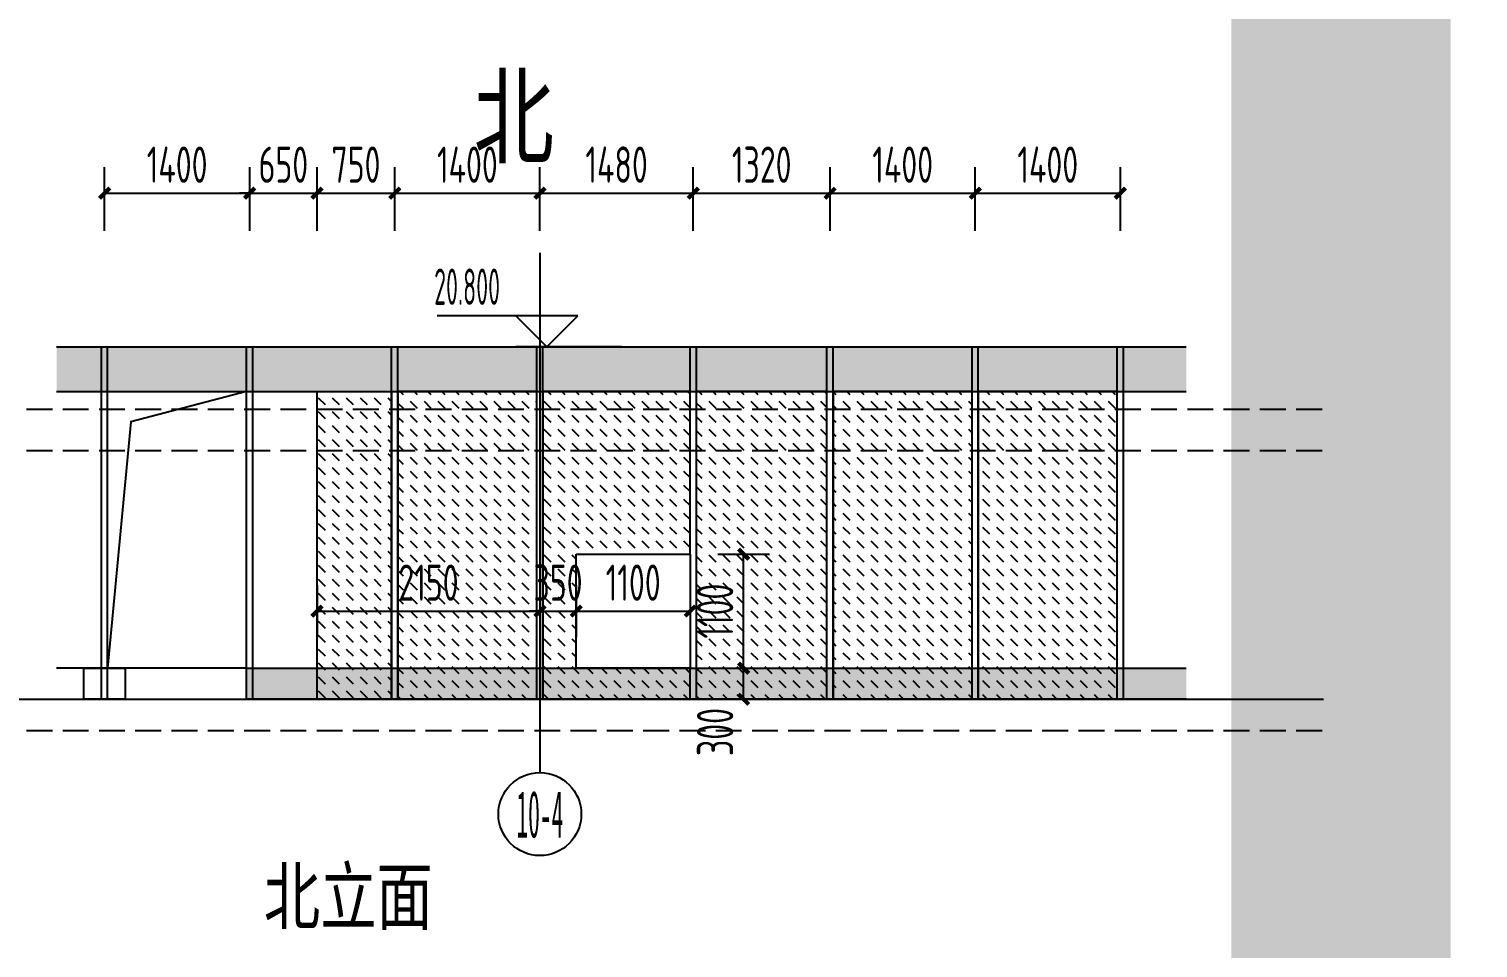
# Model space of a CAD drawing. Extents: x -863035 to 270371, y -8918 to 240488.
# Drawn here: x -13645 to 336, y 146672 to 155538 of the extents above; entities that cross this region are included whole.
import ezdxf
from ezdxf.enums import TextEntityAlignment as Align

# ---------------------------------------------------------------- set-up
doc = ezdxf.new("R2010")
doc.units = 0
doc.header["$LTSCALE"] = 1000
doc.header["$MEASUREMENT"] = 0
doc.linetypes.add('109-34 轴网$0$L1$0$$AUDIT_BAD_LTYPE1', pattern=[0])
doc.linetypes.add('DASH', pattern=[0.35, 0.25, -0.1])
for name, color, linetype in [('00-图纸会审修改', 1, 'Continuous'), ('01-标注_尺寸', 124, 'Continuous'), ('01-标注_标高', 200, 'Continuous'), ('01-标注_轴线坐标', 132, 'Continuous'), ('02-TEXT_标注', 130, 'Continuous'), ('02-TEXT_轴号', 7, 'Continuous'), ('05-填充_156', 156, 'Continuous'), ('A-C_窗', 140, 'Continuous'), ('A-SUR_看线', 231, 'Continuous'), ('A_AXIS-轴线', 36, 'Continuous'), ('AXIS_TEXT', 7, 'Continuous'), ('E-立面轮廓', 241, 'Continuous')]:
    doc.layers.add(name, color=color, linetype=linetype)
doc.layers.add('04-不打印_辅助线', color=165, linetype='Continuous', plot=False)
doc.styles.add('_TCH_AXIS', font='STXIHEI.TTF')
doc.styles.add('_TCH_DIM', font='ROS1', dxfattribs={"width": 0.75, "bigfont": 'JD'})
doc.styles.add('_TCH_DIM_T3', font='ROS1', dxfattribs={"width": 0.75, "bigfont": 'JD'})
doc.styles.add('_TCH_LABEL', font='', dxfattribs={"width": 0.75})
doc.styles.add('COMPLEX', font='COMPLEX')
doc.styles.get('_TCH_LABEL').set_extended_font_data('SimSun')
doc.dimstyles.new('_TCH_ARCH&&100', dxfattribs={"dimtxt": 350, "dimasz": 100, "dimexe": 250, "dimexo": 300, "dimgap": 100, "dimtad": 1, "dimdec": 0, "dimzin": 0, "dimdsep": 46, "dimtxsty": '_TCH_DIM_T3', "dimblk": 'ARCHTICK', "dimcen": 0.09, "dimclrt": 7, "dimazin": 2, "dimtfac": 1, "dimtdec": 0, "dimtix": 1, "dimtmove": 2, "dimatfit": 3, "dimfxl": 0, "dimtolj": 1, "dimtzin": 0, "dimarcsym": 0})

# ---------------------------------------------------------------- blocks, each defined once
blk = doc.blocks.new('*U108')
at = {"layer": 'A-C_窗'}
for p, q in [((-30, -1700), (-30, 1700)), ((30, -1700), (30, 1700))]:
    blk.add_line(p, q, dxfattribs=at)
blk = doc.blocks.new('*U109')
at = {"color": 0, "linetype": 'ByBlock', "lineweight": -2, "transparency": 16777216}
for p in [(0, 0), (1400, 0), (2800, 0)]:
    blk.add_blockref('*U108', p, dxfattribs=at)
blk = doc.blocks.new('*U110')
at = {"layer": 'A-C_窗'}
for p, q in [((-30, -1700), (-30, 1700)), ((30, -1700), (30, 1700))]:
    blk.add_line(p, q, dxfattribs=at)
blk = doc.blocks.new('*U111')
at = {"color": 0, "linetype": 'ByBlock', "lineweight": -2, "transparency": 16777216}
for p in [(0, 0), (1400, 0), (2800, 0)]:
    blk.add_blockref('*U110', p, dxfattribs=at)
blk = doc.blocks.new('LDIUWHDKJHD')
at = {"layer": '05-填充_156'}
h = blk.add_hatch(dxfattribs=at)
h.set_pattern_fill('DASH', color=256, scale=100, angle=-45)
h.set_pattern_definition([(315, (0, -3e-11), (134.703842, 1e-13), [95.25, -95.25])])
h.paths.add_polyline_path([(119308, 260437), (120648, 260437), (120648, 263407), (119308, 263407)])
at = {"layer": 'A-C_窗'}
blk.add_lwpolyline([(119308, 260437), (120648, 260437), (120648, 263407), (119308, 263407)], close=True, dxfattribs=at)
blk = doc.blocks.new('*U92')
at = {"layer": '05-填充_156'}
h = blk.add_hatch(dxfattribs=at)
h.set_pattern_fill('DASH', color=256, scale=100, angle=-45)
h.set_pattern_definition([(315, (-80, -3e-11), (134.703842, 1e-13), [95.25, -95.25])])
h.paths.add_polyline_path([(119308, 260437), (120568, 260437), (120568, 263407), (119308, 263407)])
at = {"layer": 'A-C_窗'}
blk.add_lwpolyline([(119308, 260437), (120568, 260437), (120568, 263407), (119308, 263407)], close=True, dxfattribs=at)
blk = doc.blocks.new('*U93')
at = {"layer": '05-填充_156'}
h = blk.add_hatch(dxfattribs=at)
h.set_pattern_fill('DASH', color=256, scale=100, angle=-45)
h.set_pattern_definition([(315, (80, -3e-11), (134.703842, 1e-13), [95.25, -95.25])])
h.paths.add_polyline_path([(119308, 260437), (120728, 260437), (120728, 263407), (119308, 263407)])
at = {"layer": 'A-C_窗'}
blk.add_lwpolyline([(119308, 260437), (120728, 260437), (120728, 263407), (119308, 263407)], close=True, dxfattribs=at)
blk = doc.blocks.new('ID0QWIDADK')
at = {"linetype": '109-34 轴网$0$L1$0$$AUDIT_BAD_LTYPE1'}
blk.add_wipeout([(121028, 261837), (122128, 261837), (122128, 260737), (121028, 260737)], dxfattribs=at)
at = {"layer": 'A-C_窗'}
blk.add_lwpolyline([(121028, 261837), (122128, 261837), (122128, 260737), (121028, 260737)], close=True, dxfattribs=at)
blk = doc.blocks.new('*U112')
at = {"layer": 'A-C_窗'}
for p, q in [((-30, -1700), (-30, 1700)), ((30, -1700), (30, 1700))]:
    blk.add_line(p, q, dxfattribs=at)
blk = doc.blocks.new('*U113')
at = {"color": 0, "linetype": 'ByBlock', "lineweight": -2, "transparency": 16777216}
blk.add_blockref('*U112', (0, 0), dxfattribs=at)
blk = doc.blocks.new('*U123')
at = {"layer": 'A-SUR_看线'}
blk.add_lwpolyline([(-200, 150), (200, 150), (200, -150), (-200, -150)], close=True, dxfattribs=at)
blk = doc.blocks.new('*U124')
at = {"layer": 'A-C_窗', "color": 0, "linetype": 'ByBlock', "lineweight": -2, "transparency": 16777216}
blk.add_blockref('*U123', (0, 0), dxfattribs=at)
blk = doc.blocks.new('_AXISO')
blk.add_circle((0, 0), 0.5)
at = {"layer": 'AXIS_TEXT', "style": 'COMPLEX', "width": 1.041667}
blk.add_attdef('A', text='', height=0.56, dxfattribs=at).set_placement((-0.25, -0.28), (0.25, -0.28), align=Align.FIT)
blk = doc.blocks.new('_ArchTick')
at = {"color": 0, "linetype": 'ByBlock', "const_width": 0.4}
blk.add_lwpolyline([(-0.5, -0.5), (0.5, 0.5)], dxfattribs=at)
blk = doc.blocks.new('*D1424')
at = {"layer": '01-标注_尺寸', "color": 0, "linetype": '109-34 轴网$0$L1$0$$AUDIT_BAD_LTYPE1', "lineweight": -2, "transparency": 16777216}
for p, q in [((-8365, 150172), (-8365, 149672)), ((-7265, 150172), (-7265, 149672)), ((-8365, 149922), (-7265, 149922))]:
    blk.add_line(p, q, dxfattribs=at)
at = {"layer": 'Defpoints', "color": 0, "linetype": '109-34 轴网$0$L1$0$$AUDIT_BAD_LTYPE1', "transparency": 16777216}
for p in [(-8365, 150472), (-7265, 150472), (-7265, 149922)]:
    blk.add_point(p, dxfattribs=at)
at = {"layer": '01-标注_尺寸', "color": 0, "linetype": '109-34 轴网$0$L1$0$$AUDIT_BAD_LTYPE1', "lineweight": -2, "transparency": 16777216, "xscale": 100, "yscale": 100, "zscale": 100, "rotation": 180}
blk.add_blockref('_ArchTick', (-8365, 149922), dxfattribs=at)
at = {"layer": '01-标注_尺寸', "color": 0, "linetype": '109-34 轴网$0$L1$0$$AUDIT_BAD_LTYPE1', "lineweight": -2, "transparency": 16777216, "xscale": 100, "yscale": 100, "zscale": 100}
blk.add_blockref('_ArchTick', (-7265, 149922), dxfattribs=at)
at = {"layer": '01-标注_尺寸', "color": 7, "linetype": '109-34 轴网$0$L1$0$$AUDIT_BAD_LTYPE1', "transparency": 16777216, "insert": (-7815, 150197), "char_height": 350, "attachment_point": 5, "style": '_TCH_DIM_T3'}
blk.add_mtext('\\A1;1100', dxfattribs=at)
blk = doc.blocks.new('*D1425')
at = {"layer": '01-标注_尺寸', "color": 0, "linetype": '109-34 轴网$0$L1$0$$AUDIT_BAD_LTYPE1', "lineweight": -2, "transparency": 16777216}
for p, q in [((-8715, 150172), (-8715, 149672)), ((-8365, 150172), (-8365, 149672)), ((-8715, 149922), (-8815, 149922)), ((-8715, 149922), (-8365, 149922)), ((-8365, 149922), (-8265, 149922))]:
    blk.add_line(p, q, dxfattribs=at)
at = {"layer": 'Defpoints', "color": 0, "linetype": '109-34 轴网$0$L1$0$$AUDIT_BAD_LTYPE1', "transparency": 16777216}
for p in [(-8715, 150472), (-8365, 150472), (-8365, 149922)]:
    blk.add_point(p, dxfattribs=at)
at = {"layer": '01-标注_尺寸', "color": 0, "linetype": '109-34 轴网$0$L1$0$$AUDIT_BAD_LTYPE1', "lineweight": -2, "transparency": 16777216, "xscale": 100, "yscale": 100, "zscale": 100}
blk.add_blockref('_ArchTick', (-8715, 149922), dxfattribs=at)
at = {"layer": '01-标注_尺寸', "color": 0, "linetype": '109-34 轴网$0$L1$0$$AUDIT_BAD_LTYPE1', "lineweight": -2, "transparency": 16777216, "xscale": 100, "yscale": 100, "zscale": 100, "rotation": 180}
blk.add_blockref('_ArchTick', (-8365, 149922), dxfattribs=at)
at = {"layer": '01-标注_尺寸', "color": 7, "linetype": '109-34 轴网$0$L1$0$$AUDIT_BAD_LTYPE1', "transparency": 16777216, "insert": (-8540, 150197), "char_height": 350, "attachment_point": 5, "style": '_TCH_DIM_T3'}
blk.add_mtext('\\A1;350', dxfattribs=at)
blk = doc.blocks.new('*D1426')
at = {"layer": '01-标注_尺寸', "color": 0, "linetype": '109-34 轴网$0$L1$0$$AUDIT_BAD_LTYPE1', "lineweight": -2, "transparency": 16777216}
for p, q in [((-10865, 150172), (-10865, 149672)), ((-8715, 150172), (-8715, 149672)), ((-10865, 149922), (-8715, 149922))]:
    blk.add_line(p, q, dxfattribs=at)
at = {"layer": 'Defpoints', "color": 0, "linetype": '109-34 轴网$0$L1$0$$AUDIT_BAD_LTYPE1', "transparency": 16777216}
for p in [(-10865, 150472), (-8715, 150472), (-8715, 149922)]:
    blk.add_point(p, dxfattribs=at)
at = {"layer": '01-标注_尺寸', "color": 0, "linetype": '109-34 轴网$0$L1$0$$AUDIT_BAD_LTYPE1', "lineweight": -2, "transparency": 16777216, "xscale": 100, "yscale": 100, "zscale": 100, "rotation": 180}
blk.add_blockref('_ArchTick', (-10865, 149922), dxfattribs=at)
at = {"layer": '01-标注_尺寸', "color": 0, "linetype": '109-34 轴网$0$L1$0$$AUDIT_BAD_LTYPE1', "lineweight": -2, "transparency": 16777216, "xscale": 100, "yscale": 100, "zscale": 100}
blk.add_blockref('_ArchTick', (-8715, 149922), dxfattribs=at)
at = {"layer": '01-标注_尺寸', "color": 7, "linetype": '109-34 轴网$0$L1$0$$AUDIT_BAD_LTYPE1', "transparency": 16777216, "insert": (-9790, 150197), "char_height": 350, "attachment_point": 5, "style": '_TCH_DIM_T3'}
blk.add_mtext('\\A1;2150', dxfattribs=at)
blk = doc.blocks.new('*D1427')
at = {"layer": '01-标注_尺寸', "color": 0, "linetype": '109-34 轴网$0$L1$0$$AUDIT_BAD_LTYPE1', "lineweight": -2, "transparency": 16777216}
for p, q in [((-7000, 150472), (-6500, 150472)), ((-6750, 149372), (-6750, 150472)), ((-7000, 149372), (-6500, 149372))]:
    blk.add_line(p, q, dxfattribs=at)
at = {"layer": 'Defpoints', "color": 0, "linetype": '109-34 轴网$0$L1$0$$AUDIT_BAD_LTYPE1', "transparency": 16777216}
for p in [(-7300, 150472), (-6750, 150472), (-7300, 149372)]:
    blk.add_point(p, dxfattribs=at)
at = {"layer": '01-标注_尺寸', "color": 0, "linetype": '109-34 轴网$0$L1$0$$AUDIT_BAD_LTYPE1', "lineweight": -2, "transparency": 16777216, "xscale": 100, "yscale": 100, "zscale": 100}
for p, rotation in [((-6750, 150472), 90), ((-6750, 149372), 270)]:
    blk.add_blockref('_ArchTick', p, dxfattribs=dict(at, rotation=rotation))
at = {"layer": '01-标注_尺寸', "color": 7, "linetype": '109-34 轴网$0$L1$0$$AUDIT_BAD_LTYPE1', "transparency": 16777216, "insert": (-7025, 149922), "char_height": 350, "attachment_point": 5, "rotation": 90, "style": '_TCH_DIM_T3'}
blk.add_mtext('\\A1;1100', dxfattribs=at)
blk = doc.blocks.new('*D1428')
at = {"layer": '01-标注_尺寸', "color": 0, "linetype": '109-34 轴网$0$L1$0$$AUDIT_BAD_LTYPE1', "lineweight": -2, "transparency": 16777216}
for p, q in [((-7000, 149372), (-6500, 149372)), ((-6750, 149072), (-6750, 149372)), ((-7000, 149072), (-6500, 149072))]:
    blk.add_line(p, q, dxfattribs=at)
at = {"layer": 'Defpoints', "color": 0, "linetype": '109-34 轴网$0$L1$0$$AUDIT_BAD_LTYPE1', "transparency": 16777216}
for p in [(-7300, 149372), (-6750, 149372), (-7300, 149072)]:
    blk.add_point(p, dxfattribs=at)
at = {"layer": '01-标注_尺寸', "color": 0, "linetype": '109-34 轴网$0$L1$0$$AUDIT_BAD_LTYPE1', "lineweight": -2, "transparency": 16777216, "xscale": 100, "yscale": 100, "zscale": 100}
for p, rotation in [((-6750, 149372), 90), ((-6750, 149072), 270)]:
    blk.add_blockref('_ArchTick', p, dxfattribs=dict(at, rotation=rotation))
at = {"layer": '01-标注_尺寸', "color": 7, "linetype": '109-34 轴网$0$L1$0$$AUDIT_BAD_LTYPE1', "transparency": 16777216, "insert": (-7025, 148756), "char_height": 350, "attachment_point": 5, "rotation": 90, "style": '_TCH_DIM_T3'}
blk.add_mtext('\\A1;300', dxfattribs=at)
blk = doc.blocks.new('*D1568')
at = {"layer": '01-标注_尺寸', "color": 0, "linetype": '109-34 轴网$0$L1$0$$AUDIT_BAD_LTYPE1', "lineweight": -2, "transparency": 16777216}
for p, q in [((-12915, 153590), (-12915, 154204)), ((-11515, 153590), (-11515, 154204)), ((-12915, 153954), (-11515, 153954))]:
    blk.add_line(p, q, dxfattribs=at)
at = {"layer": 'Defpoints', "color": 0, "linetype": '109-34 轴网$0$L1$0$$AUDIT_BAD_LTYPE1', "transparency": 16777216}
for p in [(-11515, 153954), (-12915, 153290), (-11515, 153290)]:
    blk.add_point(p, dxfattribs=at)
at = {"layer": '01-标注_尺寸', "color": 0, "linetype": '109-34 轴网$0$L1$0$$AUDIT_BAD_LTYPE1', "lineweight": -2, "transparency": 16777216, "xscale": 100, "yscale": 100, "zscale": 100, "rotation": 180}
blk.add_blockref('_ArchTick', (-12915, 153954), dxfattribs=at)
at = {"layer": '01-标注_尺寸', "color": 0, "linetype": '109-34 轴网$0$L1$0$$AUDIT_BAD_LTYPE1', "lineweight": -2, "transparency": 16777216, "xscale": 100, "yscale": 100, "zscale": 100}
blk.add_blockref('_ArchTick', (-11515, 153954), dxfattribs=at)
at = {"layer": '01-标注_尺寸', "color": 7, "linetype": '109-34 轴网$0$L1$0$$AUDIT_BAD_LTYPE1', "transparency": 16777216, "insert": (-12215, 154229), "char_height": 350, "attachment_point": 5, "style": '_TCH_DIM_T3'}
blk.add_mtext('\\A1;1400', dxfattribs=at)
blk = doc.blocks.new('*D1569')
at = {"layer": '01-标注_尺寸', "color": 0, "linetype": '109-34 轴网$0$L1$0$$AUDIT_BAD_LTYPE1', "lineweight": -2, "transparency": 16777216}
for p, q in [((-11515, 153590), (-11515, 154204)), ((-10865, 153590), (-10865, 154204)), ((-11515, 153954), (-11615, 153954)), ((-11515, 153954), (-10865, 153954)), ((-10865, 153954), (-10765, 153954))]:
    blk.add_line(p, q, dxfattribs=at)
at = {"layer": 'Defpoints', "color": 0, "linetype": '109-34 轴网$0$L1$0$$AUDIT_BAD_LTYPE1', "transparency": 16777216}
for p in [(-10865, 153954), (-11515, 153290), (-10865, 153290)]:
    blk.add_point(p, dxfattribs=at)
at = {"layer": '01-标注_尺寸', "color": 0, "linetype": '109-34 轴网$0$L1$0$$AUDIT_BAD_LTYPE1', "lineweight": -2, "transparency": 16777216, "xscale": 100, "yscale": 100, "zscale": 100}
blk.add_blockref('_ArchTick', (-11515, 153954), dxfattribs=at)
at = {"layer": '01-标注_尺寸', "color": 0, "linetype": '109-34 轴网$0$L1$0$$AUDIT_BAD_LTYPE1', "lineweight": -2, "transparency": 16777216, "xscale": 100, "yscale": 100, "zscale": 100, "rotation": 180}
blk.add_blockref('_ArchTick', (-10865, 153954), dxfattribs=at)
at = {"layer": '01-标注_尺寸', "color": 7, "linetype": '109-34 轴网$0$L1$0$$AUDIT_BAD_LTYPE1', "transparency": 16777216, "insert": (-11190, 154229), "char_height": 350, "attachment_point": 5, "style": '_TCH_DIM_T3'}
blk.add_mtext('\\A1;650', dxfattribs=at)
blk = doc.blocks.new('*D1570')
at = {"layer": '01-标注_尺寸', "color": 0, "linetype": '109-34 轴网$0$L1$0$$AUDIT_BAD_LTYPE1', "lineweight": -2, "transparency": 16777216}
for p, q in [((-10865, 153590), (-10865, 154204)), ((-10115, 153590), (-10115, 154204)), ((-10865, 153954), (-10115, 153954))]:
    blk.add_line(p, q, dxfattribs=at)
at = {"layer": 'Defpoints', "color": 0, "linetype": '109-34 轴网$0$L1$0$$AUDIT_BAD_LTYPE1', "transparency": 16777216}
for p in [(-10115, 153954), (-10865, 153290), (-10115, 153290)]:
    blk.add_point(p, dxfattribs=at)
at = {"layer": '01-标注_尺寸', "color": 0, "linetype": '109-34 轴网$0$L1$0$$AUDIT_BAD_LTYPE1', "lineweight": -2, "transparency": 16777216, "xscale": 100, "yscale": 100, "zscale": 100, "rotation": 180}
blk.add_blockref('_ArchTick', (-10865, 153954), dxfattribs=at)
at = {"layer": '01-标注_尺寸', "color": 0, "linetype": '109-34 轴网$0$L1$0$$AUDIT_BAD_LTYPE1', "lineweight": -2, "transparency": 16777216, "xscale": 100, "yscale": 100, "zscale": 100}
blk.add_blockref('_ArchTick', (-10115, 153954), dxfattribs=at)
at = {"layer": '01-标注_尺寸', "color": 7, "linetype": '109-34 轴网$0$L1$0$$AUDIT_BAD_LTYPE1', "transparency": 16777216, "insert": (-10490, 154229), "char_height": 350, "attachment_point": 5, "style": '_TCH_DIM_T3'}
blk.add_mtext('\\A1;750', dxfattribs=at)
blk = doc.blocks.new('*D1571')
at = {"layer": '01-标注_尺寸', "color": 0, "linetype": '109-34 轴网$0$L1$0$$AUDIT_BAD_LTYPE1', "lineweight": -2, "transparency": 16777216}
for p, q in [((-10115, 153590), (-10115, 154204)), ((-8715, 153590), (-8715, 154204)), ((-10115, 153954), (-8715, 153954))]:
    blk.add_line(p, q, dxfattribs=at)
at = {"layer": 'Defpoints', "color": 0, "linetype": '109-34 轴网$0$L1$0$$AUDIT_BAD_LTYPE1', "transparency": 16777216}
for p in [(-8715, 153954), (-10115, 153290), (-8715, 153290)]:
    blk.add_point(p, dxfattribs=at)
at = {"layer": '01-标注_尺寸', "color": 0, "linetype": '109-34 轴网$0$L1$0$$AUDIT_BAD_LTYPE1', "lineweight": -2, "transparency": 16777216, "xscale": 100, "yscale": 100, "zscale": 100, "rotation": 180}
blk.add_blockref('_ArchTick', (-10115, 153954), dxfattribs=at)
at = {"layer": '01-标注_尺寸', "color": 0, "linetype": '109-34 轴网$0$L1$0$$AUDIT_BAD_LTYPE1', "lineweight": -2, "transparency": 16777216, "xscale": 100, "yscale": 100, "zscale": 100}
blk.add_blockref('_ArchTick', (-8715, 153954), dxfattribs=at)
at = {"layer": '01-标注_尺寸', "color": 7, "linetype": '109-34 轴网$0$L1$0$$AUDIT_BAD_LTYPE1', "transparency": 16777216, "insert": (-9415, 154229), "char_height": 350, "attachment_point": 5, "style": '_TCH_DIM_T3'}
blk.add_mtext('\\A1;1400', dxfattribs=at)
blk = doc.blocks.new('*D1572')
at = {"layer": '01-标注_尺寸', "color": 0, "linetype": '109-34 轴网$0$L1$0$$AUDIT_BAD_LTYPE1', "lineweight": -2, "transparency": 16777216}
for p, q in [((-8715, 153590), (-8715, 154204)), ((-7235, 153590), (-7235, 154204)), ((-8715, 153954), (-7235, 153954))]:
    blk.add_line(p, q, dxfattribs=at)
at = {"layer": 'Defpoints', "color": 0, "linetype": '109-34 轴网$0$L1$0$$AUDIT_BAD_LTYPE1', "transparency": 16777216}
for p in [(-7235, 153954), (-8715, 153290), (-7235, 153290)]:
    blk.add_point(p, dxfattribs=at)
at = {"layer": '01-标注_尺寸', "color": 0, "linetype": '109-34 轴网$0$L1$0$$AUDIT_BAD_LTYPE1', "lineweight": -2, "transparency": 16777216, "xscale": 100, "yscale": 100, "zscale": 100, "rotation": 180}
blk.add_blockref('_ArchTick', (-8715, 153954), dxfattribs=at)
at = {"layer": '01-标注_尺寸', "color": 0, "linetype": '109-34 轴网$0$L1$0$$AUDIT_BAD_LTYPE1', "lineweight": -2, "transparency": 16777216, "xscale": 100, "yscale": 100, "zscale": 100}
blk.add_blockref('_ArchTick', (-7235, 153954), dxfattribs=at)
at = {"layer": '01-标注_尺寸', "color": 7, "linetype": '109-34 轴网$0$L1$0$$AUDIT_BAD_LTYPE1', "transparency": 16777216, "insert": (-7975, 154229), "char_height": 350, "attachment_point": 5, "style": '_TCH_DIM_T3'}
blk.add_mtext('\\A1;1480', dxfattribs=at)
blk = doc.blocks.new('*D1573')
at = {"layer": '01-标注_尺寸', "color": 0, "linetype": '109-34 轴网$0$L1$0$$AUDIT_BAD_LTYPE1', "lineweight": -2, "transparency": 16777216}
for p, q in [((-7235, 153590), (-7235, 154204)), ((-5915, 153590), (-5915, 154204)), ((-7235, 153954), (-5915, 153954))]:
    blk.add_line(p, q, dxfattribs=at)
at = {"layer": 'Defpoints', "color": 0, "linetype": '109-34 轴网$0$L1$0$$AUDIT_BAD_LTYPE1', "transparency": 16777216}
for p in [(-5915, 153954), (-7235, 153290), (-5915, 153290)]:
    blk.add_point(p, dxfattribs=at)
at = {"layer": '01-标注_尺寸', "color": 0, "linetype": '109-34 轴网$0$L1$0$$AUDIT_BAD_LTYPE1', "lineweight": -2, "transparency": 16777216, "xscale": 100, "yscale": 100, "zscale": 100, "rotation": 180}
blk.add_blockref('_ArchTick', (-7235, 153954), dxfattribs=at)
at = {"layer": '01-标注_尺寸', "color": 0, "linetype": '109-34 轴网$0$L1$0$$AUDIT_BAD_LTYPE1', "lineweight": -2, "transparency": 16777216, "xscale": 100, "yscale": 100, "zscale": 100}
blk.add_blockref('_ArchTick', (-5915, 153954), dxfattribs=at)
at = {"layer": '01-标注_尺寸', "color": 7, "linetype": '109-34 轴网$0$L1$0$$AUDIT_BAD_LTYPE1', "transparency": 16777216, "insert": (-6575, 154229), "char_height": 350, "attachment_point": 5, "style": '_TCH_DIM_T3'}
blk.add_mtext('\\A1;1320', dxfattribs=at)
blk = doc.blocks.new('*D1574')
at = {"layer": '01-标注_尺寸', "color": 0, "linetype": '109-34 轴网$0$L1$0$$AUDIT_BAD_LTYPE1', "lineweight": -2, "transparency": 16777216}
for p, q in [((-5915, 153590), (-5915, 154204)), ((-4515, 153590), (-4515, 154204)), ((-5915, 153954), (-4515, 153954))]:
    blk.add_line(p, q, dxfattribs=at)
at = {"layer": 'Defpoints', "color": 0, "linetype": '109-34 轴网$0$L1$0$$AUDIT_BAD_LTYPE1', "transparency": 16777216}
for p in [(-4515, 153954), (-5915, 153290), (-4515, 153290)]:
    blk.add_point(p, dxfattribs=at)
at = {"layer": '01-标注_尺寸', "color": 0, "linetype": '109-34 轴网$0$L1$0$$AUDIT_BAD_LTYPE1', "lineweight": -2, "transparency": 16777216, "xscale": 100, "yscale": 100, "zscale": 100, "rotation": 180}
blk.add_blockref('_ArchTick', (-5915, 153954), dxfattribs=at)
at = {"layer": '01-标注_尺寸', "color": 0, "linetype": '109-34 轴网$0$L1$0$$AUDIT_BAD_LTYPE1', "lineweight": -2, "transparency": 16777216, "xscale": 100, "yscale": 100, "zscale": 100}
blk.add_blockref('_ArchTick', (-4515, 153954), dxfattribs=at)
at = {"layer": '01-标注_尺寸', "color": 7, "linetype": '109-34 轴网$0$L1$0$$AUDIT_BAD_LTYPE1', "transparency": 16777216, "insert": (-5215, 154229), "char_height": 350, "attachment_point": 5, "style": '_TCH_DIM_T3'}
blk.add_mtext('\\A1;1400', dxfattribs=at)
blk = doc.blocks.new('*D1575')
at = {"layer": '01-标注_尺寸', "color": 0, "linetype": '109-34 轴网$0$L1$0$$AUDIT_BAD_LTYPE1', "lineweight": -2, "transparency": 16777216}
for p, q in [((-4515, 153590), (-4515, 154204)), ((-3115, 153590), (-3115, 154204)), ((-4515, 153954), (-3115, 153954))]:
    blk.add_line(p, q, dxfattribs=at)
at = {"layer": 'Defpoints', "color": 0, "linetype": '109-34 轴网$0$L1$0$$AUDIT_BAD_LTYPE1', "transparency": 16777216}
for p in [(-3115, 153954), (-4515, 153290), (-3115, 153290)]:
    blk.add_point(p, dxfattribs=at)
at = {"layer": '01-标注_尺寸', "color": 0, "linetype": '109-34 轴网$0$L1$0$$AUDIT_BAD_LTYPE1', "lineweight": -2, "transparency": 16777216, "xscale": 100, "yscale": 100, "zscale": 100, "rotation": 180}
blk.add_blockref('_ArchTick', (-4515, 153954), dxfattribs=at)
at = {"layer": '01-标注_尺寸', "color": 0, "linetype": '109-34 轴网$0$L1$0$$AUDIT_BAD_LTYPE1', "lineweight": -2, "transparency": 16777216, "xscale": 100, "yscale": 100, "zscale": 100}
blk.add_blockref('_ArchTick', (-3115, 153954), dxfattribs=at)
at = {"layer": '01-标注_尺寸', "color": 7, "linetype": '109-34 轴网$0$L1$0$$AUDIT_BAD_LTYPE1', "transparency": 16777216, "insert": (-3815, 154229), "char_height": 350, "attachment_point": 5, "style": '_TCH_DIM_T3'}
blk.add_mtext('\\A1;1400', dxfattribs=at)

msp = doc.modelspace()

# ---------------------------------------------------------------- hatches: boundary and pattern name
at = {"layer": '00-图纸会审修改', "linetype": '109-34 轴网$0$L1$0$$AUDIT_BAD_LTYPE1'}
h = msp.add_hatch(color=18, dxfattribs=at)
h.dxf.hatch_style = 1
h.paths.add_polyline_path([(-13377.5, 152471.9), (-13377.5, 152041.9), (-2479, 152041.9), (-2479, 152471.9)])
at = {"layer": '05-填充_156'}
h = msp.add_hatch(dxfattribs=at)
h.set_pattern_fill('DASH', color=256, scale=100, angle=-45)
h.set_pattern_definition([(315, (-129393.99, -111364.72), (134.703842, 1e-13), [95.25, -95.25])])
h.paths.add_polyline_path([(-10865.5, 152041.9), (-10145.5, 152041.9), (-10145.5, 149071.9), (-10865.5, 149071.9)])

# ---------------------------------------------------------------- linework, layer by layer
at = {"layer": '01-标注_标高'}
for p, q in [((-8348.6, 152771.9), (-9705.2, 152771.9)), ((-8648.6, 152471.9), (-8948.6, 152771.9)), ((-8648.6, 152471.9), (-8348.6, 152771.9)), ((-7928.2, 152471.9), (-8948.6, 152471.9))]:
    msp.add_line(p, q, dxfattribs=at)
at = {"layer": '01-标注_轴线坐标'}
msp.add_line((-8715.5, 149364.2), (-8715.5, 148364.2), dxfattribs=at)
at = {"layer": '04-不打印_辅助线', "linetype": 'DASH'}
for p, q in [((-57068.7, 151871.9), (-1154.2, 151871.9)), ((-57068.7, 151471.9), (-1154.2, 151471.9))]:
    msp.add_line(p, q, dxfattribs=at)
at = {"layer": 'A-C_窗'}
for p, q in [((-13377.5, 152471.9), (-2479, 152471.9)), ((-7265.5, 149071.9), (-7265.5, 152471.9)), ((-7205.5, 149071.9), (-7205.5, 152471.9)), ((-13377.5, 152041.9), (-2479, 152041.9)), ((-11545.5, 149071.9), (-11545.5, 149371.9)), ((-2479, 149071.9), (-11545.5, 149071.9))]:
    msp.add_line(p, q, dxfattribs=at)
at = {"layer": 'A-C_窗', "linetype": 'DASH'}
msp.add_line((-57068.7, 148771.9), (-1154.2, 148771.9), dxfattribs=at)
at = {"layer": 'A-C_窗'}
msp.add_lwpolyline([(-10865.5, 152041.9), (-10145.5, 152041.9), (-10145.5, 149071.9), (-10865.5, 149071.9)], close=True, dxfattribs=at)
msp.add_lwpolyline([(-11545.5, 149371.9), (-13377.5, 149371.9)], dxfattribs=at)
at = {"layer": 'A_AXIS-轴线', "ltscale": 0.4}
msp.add_line((-8715.5, 153379.8), (-8715.5, 148802.2), dxfattribs=at)
at = {"layer": 'E-立面轮廓'}
msp.add_line((-57068.7, 149071.9), (-1154.2, 149071.9), dxfattribs=at)
msp.add_lwpolyline([(-11545.5, 152041.9), (-12662.1, 151748.9), (-12885.5, 149371.9)], dxfattribs=at)

# ---------------------------------------------------------------- block references
at = {"linetype": '109-34 轴网$0$L1$0$$AUDIT_BAD_LTYPE1'}
for name, p in [('*U113', (-12915.5, 150771.9)), ('*U109', (-11515.5, 150771.9)), ('*U111', (-5915.5, 150771.9)), ('LDIUWHDKJHD', (-129394, -111364.7)), ('*U93', (-127994, -111364.7)), ('*U92', (-126514, -111364.7)), ('LDIUWHDKJHD', (-125194, -111364.7)), ('LDIUWHDKJHD', (-123794, -111364.7))]:
    msp.add_blockref(name, p, dxfattribs=at)
at = {"layer": '01-标注_轴线坐标'}
ref = msp.add_blockref('_AXISO', (-8715.5, 147964.2), dxfattribs=dict(at, xscale=800, yscale=800, zscale=800))
ref.add_attrib('A', '10-4', dxfattribs={"layer": '02-TEXT_轴号', "height": 452.55, "style": '_TCH_AXIS', "width": 0.374624}).set_placement((-8941.8, 147737.9), (-8489.2, 147737.9), align=Align.FIT)
at = {"layer": 'A-C_窗'}
msp.add_blockref('*U124', (-12915, 149221.9), dxfattribs=at)

# ---------------------------------------------------------------- texts
at = {"style": '_TCH_LABEL', "width": 0.75}
msp.add_text('北立面', height=531.65, dxfattribs=at).set_placement((-11379.3, 146905.8))
at = {"layer": '02-TEXT_标注'}
for s, height, style, width, p in [('10#', 22784.81, '_TCH_LABEL', 0.75, (-7160.3, 138481.2)), ('20.800', 350, '_TCH_DIM', 0.5625, (-9735.2, 152876.9))]:
    msp.add_text(s, height=height, dxfattribs=dict(at, style=style, width=width)).set_placement(p)
at = {"layer": '04-不打印_辅助线', "style": '_TCH_LABEL', "width": 0.75}
msp.add_text('北', height=759.5, dxfattribs=at).set_placement((-9355.7, 154314))

# ---------------------------------------------------------------- dimensions: what is measured, and where the dimension line sits
at = {"layer": '01-标注_尺寸', "linetype": '109-34 轴网$0$L1$0$$AUDIT_BAD_LTYPE1'}
for p1, p2, distance, picture, middle in [((-12915.5, 153290.4), (-11515.5, 153290.4), 663.8, '*D1568', (-12215.5, 154229.3)), ((-11515.5, 153290.4), (-10865.5, 153290.4), 663.8, '*D1569', (-11190.5, 154229.3)), ((-10865.5, 153290.4), (-10115.5, 153290.4), 663.8, '*D1570', (-10490.5, 154229.3)), ((-10115.5, 153290.4), (-8715.5, 153290.4), 663.8, '*D1571', (-9415.5, 154229.3)), ((-8715.5, 153290.4), (-7235.5, 153290.4), 663.8, '*D1572', (-7975.5, 154229.3)), ((-7235.5, 153290.4), (-5915.5, 153290.4), 663.8, '*D1573', (-6575.5, 154229.3)), ((-5915.5, 153290.4), (-4515.5, 153290.4), 663.8, '*D1574', (-5215.5, 154229.3)), ((-4515.5, 153290.4), (-3115.5, 153290.4), 663.8, '*D1575', (-3815.5, 154229.3)), ((-10865.5, 150471.9), (-8715.5, 150471.9), -550, '*D1426', (-9790.5, 150196.9))]:
    dim = msp.add_aligned_dim(p1=p1, p2=p2, distance=distance, dimstyle='_TCH_ARCH&&100', dxfattribs=at)
    dim.commit()
    dim.dimension.update_dxf_attribs({"geometry": picture, "text_midpoint": middle})

# ---------------------------------------------------------------- next in the draw order: block references
at = {"linetype": '109-34 轴网$0$L1$0$$AUDIT_BAD_LTYPE1'}
msp.add_blockref('ID0QWIDADK', (-129394, -111364.7), dxfattribs=at)

# ---------------------------------------------------------------- next in the draw order: hatches: boundary and pattern name
at = {"layer": '00-图纸会审修改', "linetype": '109-34 轴网$0$L1$0$$AUDIT_BAD_LTYPE1'}
h = msp.add_hatch(color=18, dxfattribs=at)
h.dxf.hatch_style = 1
h.paths.add_polyline_path([(-11545.5, 149371.9), (-2479, 149371.9), (-2479, 149071.9), (-11545.5, 149071.9)])

# ---------------------------------------------------------------- next in the draw order: linework, layer by layer
at = {"layer": 'A-C_窗'}
msp.add_line((-11545.5, 149371.9), (-2479, 149371.9), dxfattribs=at)

# ---------------------------------------------------------------- next in the draw order: dimensions: what is measured, and where the dimension line sits
at = {"layer": '01-标注_尺寸', "linetype": '109-34 轴网$0$L1$0$$AUDIT_BAD_LTYPE1'}
for p1, p2, picture, middle in [((-8715.5, 150471.9), (-8365.5, 150471.9), '*D1425', (-8540.5, 150196.9)), ((-8365.5, 150471.9), (-7265.5, 150471.9), '*D1424', (-7815.5, 150196.9)), ((-7300, 149371.9), (-7300, 150471.9), '*D1427', (-7025, 149921.9))]:
    dim = msp.add_aligned_dim(p1=p1, p2=p2, distance=-550, dimstyle='_TCH_ARCH&&100', dxfattribs=at)
    dim.commit()
    dim.dimension.update_dxf_attribs({"geometry": picture, "text_midpoint": middle})
dim = msp.add_linear_dim(base=(-6750, 149371.9), p1=(-7300, 149071.9), p2=(-7300, 149371.9), angle=90, dimstyle='_TCH_ARCH&&100', dxfattribs=at)
dim.commit()
dim.dimension.update_dxf_attribs({"geometry": '*D1428', "text_midpoint": (-7025, 148755.9), "dimtype": 161})

doc.saveas('drawing.dxf')
